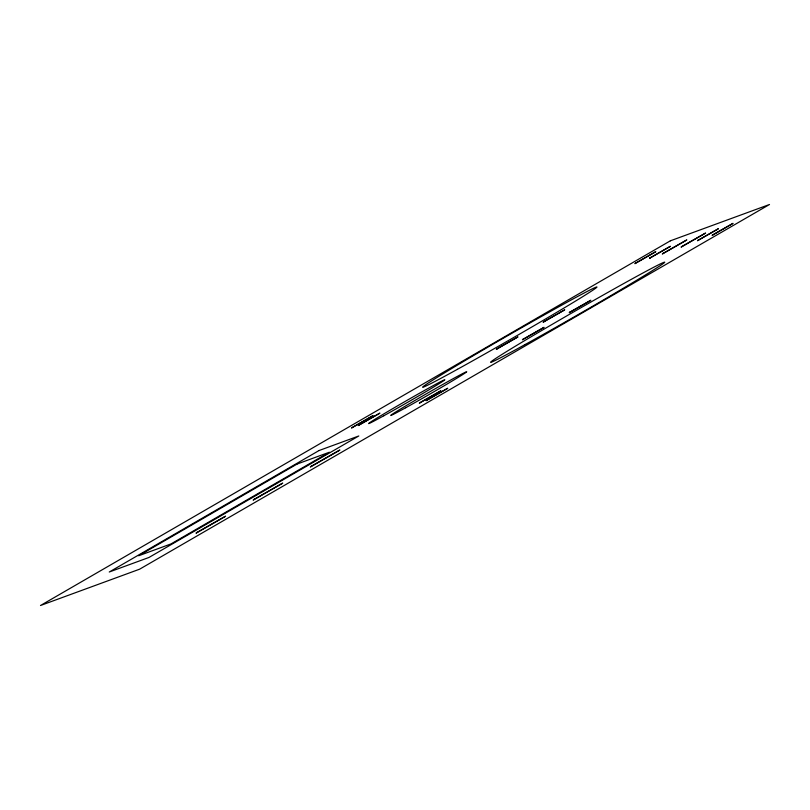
<?xml version="1.0" encoding="UTF-8"?>
<svg xmlns="http://www.w3.org/2000/svg" width="810" height="810" viewBox="0 0 810 810"><rect width="100%" height="100%" fill="white"/><g stroke="black" fill="none" stroke-linecap="round" stroke-linejoin="round"><path stroke-width="1.21" d="M196.941 532.453L196.03 533.203L225.595 516.203L196.941 532.453M352.168 427.498L351.5 428.044L373.137 415.601L352.168 427.498M358.951 425.007L358.283 425.564L379.92 413.12L358.951 425.007M254.097 499.355L253.186 500.114L282.751 483.114L254.097 499.355M311.253 466.266L310.341 467.016L339.906 450.016L311.253 466.266M496.996 348.796L496.338 349.343L517.965 336.899L496.996 348.796M419.985 402.641L419.327 403.198L440.954 390.754L419.985 402.641M426.769 400.16L426.1 400.707L447.738 388.274L426.769 400.16M543.793 321.702L543.125 322.248L564.762 309.815L543.793 321.702M523.088 339.238L522.42 339.785L544.057 327.341L523.088 339.238M635.546 263.149L634.898 263.675L655.817 251.657L635.546 263.149M569.875 312.144L569.217 312.69L590.844 300.257L569.875 312.144M650.146 257.793L649.509 258.329L670.417 246.301L650.146 257.793M663.066 253.388L662.317 254.016L686.829 239.922L663.066 253.388M681.848 246.513L681.099 247.131L705.611 233.037L681.848 246.513M698.149 240.206L697.501 240.742L718.419 228.714L698.149 240.206M712.76 234.859L712.111 235.386L733.03 223.368L712.76 234.859M670.376 240.813L40.5 605.505L139.624 569.187L769.5 204.495L670.376 240.813M319.1 450.512L109.259 572.012L148.969 557.462L358.8 435.972L319.1 450.512M297.047 464.069L138.672 555.761L171.021 543.915L329.386 452.213L297.047 464.069M525.255 344.463A100.683 2.288 -29.9 0 0 664.159 262.845A100.683 2.288 -29.9 0 0 543.034 329.721A100.683 2.288 -29.9 0 0 525.255 344.463M457.437 369.309A100.683 2.288 -29.9 0 0 596.342 287.692A100.683 2.288 -29.9 0 0 475.207 354.567A100.683 2.288 -29.9 0 0 457.437 369.309M405.699 407.744A44.044 1.002 -29.9 0 0 466.479 372.033A44.044 1.002 -29.9 0 0 413.485 401.294A44.044 1.002 -29.9 0 0 405.699 407.744M383.788 415.773A44.044 1.002 -29.9 0 0 444.568 380.062A44.044 1.002 -29.9 0 0 391.564 409.323A44.044 1.002 -29.9 0 0 383.788 415.773"/></g></svg>
